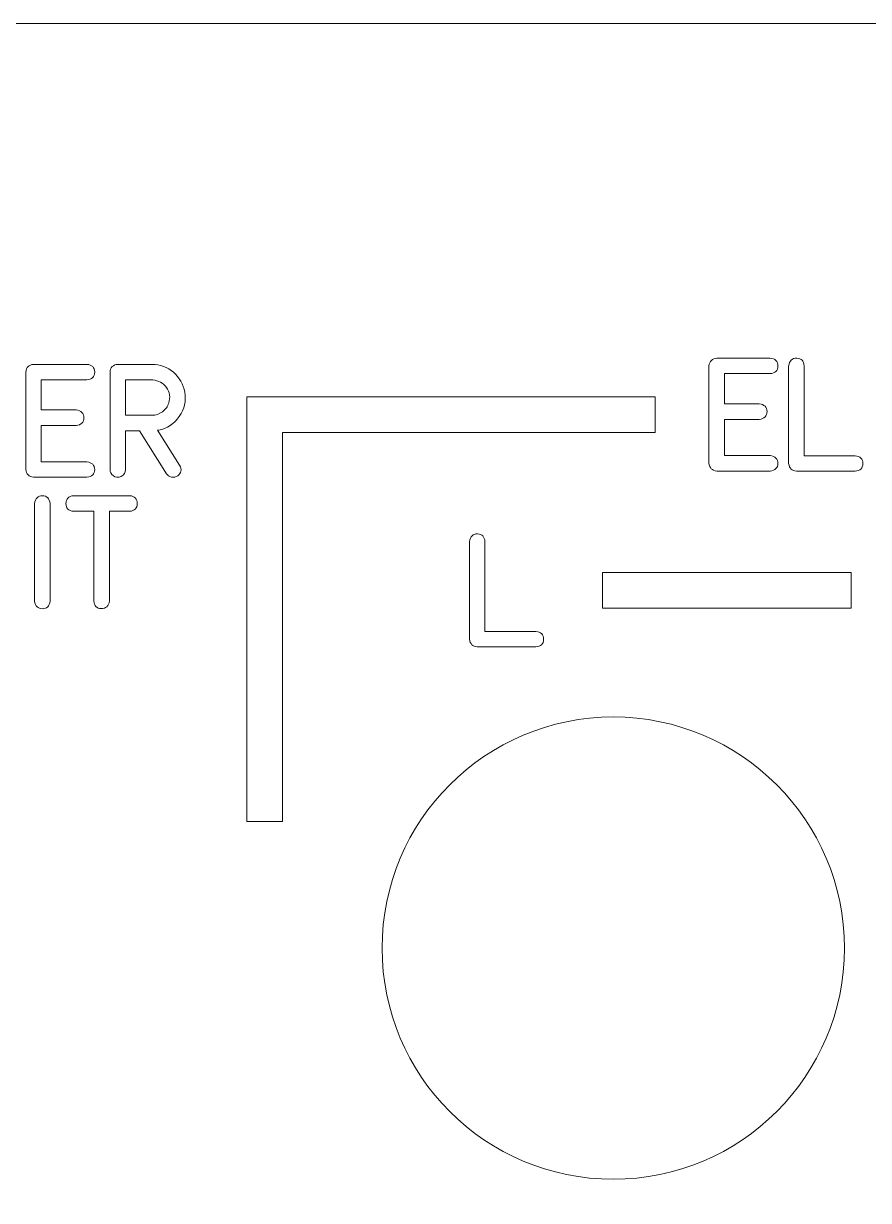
# Model space of a CAD drawing. Header units: millimetres. Extents: x -72 to 72, y -123 to 123.
# Drawn here: x 7.42 to 31.18, y 89.93 to 123.03 of the extents above; entities that cross this region are included whole.
import ezdxf

# ---------------------------------------------------------------- set-up
doc = ezdxf.new("R2010")
doc.units = ezdxf.units.MM
doc.header["$MEASUREMENT"] = 0
doc.layers.add('Layer 1', color=7, linetype='Continuous')

msp = doc.modelspace()

# ---------------------------------------------------------------- linework, layer by layer
at = {"layer": 'Layer 1', "color": 240, "lineweight": 9}
msp.add_lwpolyline([(23.6947, 106.5863), (30.6947, 106.5863), (30.6947, 107.5863), (23.6947, 107.5863), (23.6947, 106.5863)], close=True, dxfattribs=at)
at = {"layer": 'Layer 1', "color": 250, "lineweight": 9}
msp.add_ellipse((24, 97.025), major_axis=(0, 6.5), ratio=1, dxfattribs=at)
at = {"layer": 'Layer 1', "lineweight": 9}
msp.add_open_spline([(70.725, 123.025), (70.725, 123.025), (-70.725, 123.025), (-70.725, 123.025), (-70.725, 123.025), (-71.1231, 123.0247), (-71.5047, 122.8663), (-71.786, 122.5847), (-71.786, 122.5847), (-72.0673, 122.303), (-72.2252, 121.923), (-72.225, 121.525), (-72.225, 121.525), (-72.225, 121.525), (-72.225, 117.0375), (-72.225, 117.0375), (-72.225, 117.0375), (-72.2247, 116.6394), (-72.0664, 116.2577), (-71.7847, 115.9764), (-71.7847, 115.9764), (-71.503, 115.6951), (-71.1231, 115.5372), (-70.725, 115.5375), (-70.725, 115.5375), (-70.725, 115.5375), (-68.2625, 115.5375), (-68.2625, 115.5375), (-68.2625, 115.5375), (-66.1189, 115.5375), (-64.1381, 114.3939), (-63.0663, 112.5375), (-63.0663, 112.5375), (-61.9945, 110.6811), (-61.9945, 108.3939), (-63.0663, 106.5375), (-63.0663, 106.5375), (-64.1381, 104.6811), (-66.1189, 103.5375), (-68.2625, 103.5375), (-68.2625, 103.5375), (-68.2625, 103.5375), (-70.725, 103.5375), (-70.725, 103.5375), (-70.725, 103.5375), (-71.1231, 103.5372), (-71.5047, 103.3788), (-71.786, 103.0972), (-71.786, 103.0972), (-72.0673, 102.8155), (-72.2252, 102.4355), (-72.225, 102.0375), (-72.225, 102.0375), (-72.225, 102.0375), (-72.225, 50.3625), (-72.225, 50.3625), (-72.225, 50.3625), (-72.2247, 49.9644), (-72.0664, 49.5827), (-71.7847, 49.3014), (-71.7847, 49.3014), (-71.503, 49.0201), (-71.1231, 48.8622), (-70.725, 48.8625), (-70.725, 48.8625), (-70.725, 48.8625), (-68.2625, 48.8625), (-68.2625, 48.8625), (-68.2625, 48.8625), (-66.1189, 48.8625), (-64.1381, 47.7189), (-63.0663, 45.8625), (-63.0663, 45.8625), (-61.9945, 44.0061), (-61.9945, 41.7189), (-63.0663, 39.8625), (-63.0663, 39.8625), (-64.1381, 38.0061), (-66.1189, 36.8625), (-68.2625, 36.8625), (-68.2625, 36.8625), (-68.2625, 36.8625), (-70.725, 36.8625), (-70.725, 36.8625), (-70.725, 36.8625), (-71.1231, 36.8622), (-71.5047, 36.7038), (-71.786, 36.4222), (-71.786, 36.4222), (-72.0673, 36.1405), (-72.2252, 35.7605), (-72.225, 35.3625), (-72.225, 35.3625), (-72.225, 35.3625), (-72.225, -35.3625), (-72.225, -35.3625), (-72.225, -35.3625), (-72.2247, -35.7606), (-72.0664, -36.1423), (-71.7847, -36.4236), (-71.7847, -36.4236), (-71.503, -36.7049), (-71.1231, -36.8628), (-70.725, -36.8625), (-70.725, -36.8625), (-70.725, -36.8625), (-68.2625, -36.8625), (-68.2625, -36.8625), (-68.2625, -36.8625), (-66.1189, -36.8625), (-64.1381, -38.0061), (-63.0663, -39.8625), (-63.0663, -39.8625), (-61.9945, -41.7189), (-61.9945, -44.0061), (-63.0663, -45.8625), (-63.0663, -45.8625), (-64.1381, -47.7189), (-66.1189, -48.8625), (-68.2625, -48.8625), (-68.2625, -48.8625), (-68.2625, -48.8625), (-70.725, -48.8625), (-70.725, -48.8625), (-70.725, -48.8625), (-71.1231, -48.8628), (-71.5047, -49.0212), (-71.786, -49.3028), (-71.786, -49.3028), (-72.0673, -49.5845), (-72.2252, -49.9645), (-72.225, -50.3625), (-72.225, -50.3625), (-72.225, -50.3625), (-72.225, -102.0375), (-72.225, -102.0375), (-72.225, -102.0375), (-72.2247, -102.4356), (-72.0664, -102.8173), (-71.7847, -103.0986), (-71.7847, -103.0986), (-71.503, -103.3799), (-71.1231, -103.5378), (-70.725, -103.5375), (-70.725, -103.5375), (-70.725, -103.5375), (-68.2625, -103.5375), (-68.2625, -103.5375), (-68.2625, -103.5375), (-66.1189, -103.5375), (-64.1381, -104.6811), (-63.0663, -106.5375), (-63.0663, -106.5375), (-61.9945, -108.3939), (-61.9945, -110.6811), (-63.0663, -112.5375), (-63.0663, -112.5375), (-64.1381, -114.3939), (-66.1189, -115.5375), (-68.2625, -115.5375), (-68.2625, -115.5375), (-68.2625, -115.5375), (-70.725, -115.5375), (-70.725, -115.5375), (-70.725, -115.5375), (-71.1231, -115.5378), (-71.5047, -115.6962), (-71.786, -115.9778), (-71.786, -115.9778), (-72.0673, -116.2595), (-72.2252, -116.6395), (-72.225, -117.0375), (-72.225, -117.0375), (-72.225, -117.0375), (-72.225, -121.525), (-72.225, -121.525), (-72.225, -121.525), (-72.2247, -121.9231), (-72.0664, -122.3048), (-71.7847, -122.5861), (-71.7847, -122.5861), (-71.503, -122.8674), (-71.1231, -123.0253), (-70.725, -123.025), (-70.725, -123.025), (-70.725, -123.025), (70.725, -123.025), (70.725, -123.025), (70.725, -123.025), (71.1231, -123.0248), (71.5048, -122.8664), (71.7861, -122.5847), (71.7861, -122.5847), (72.0674, -122.3031), (72.2253, -121.9231), (72.225, -121.525), (72.225, -121.525), (72.225, -121.525), (72.225, -117.0375), (72.225, -117.0375), (72.225, -117.0375), (72.2248, -116.6395), (72.0664, -116.2578), (71.7847, -115.9765), (71.7847, -115.9765), (71.5031, -115.6952), (71.1231, -115.5373), (70.725, -115.5375), (70.725, -115.5375), (70.725, -115.5375), (68.2625, -115.5375), (68.2625, -115.5375), (68.2625, -115.5375), (66.1189, -115.5375), (64.1382, -114.3939), (63.0664, -112.5375), (63.0664, -112.5375), (61.9946, -110.6811), (61.9946, -108.3939), (63.0664, -106.5375), (63.0664, -106.5375), (64.1382, -104.6811), (66.1189, -103.5375), (68.2625, -103.5375), (68.2625, -103.5375), (68.2625, -103.5375), (70.725, -103.5375), (70.725, -103.5375), (70.725, -103.5375), (71.1231, -103.5373), (71.5048, -103.3789), (71.7861, -103.0972), (71.7861, -103.0972), (72.0674, -102.8156), (72.2253, -102.4356), (72.225, -102.0375), (72.225, -102.0375), (72.225, -102.0375), (72.225, -50.3625), (72.225, -50.3625), (72.225, -50.3625), (72.2248, -49.9645), (72.0664, -49.5828), (71.7847, -49.3015), (71.7847, -49.3015), (71.5031, -49.0202), (71.1231, -48.8623), (70.725, -48.8625), (70.725, -48.8625), (70.725, -48.8625), (68.2625, -48.8625), (68.2625, -48.8625), (68.2625, -48.8625), (66.1189, -48.8625), (64.1382, -47.7189), (63.0664, -45.8625), (63.0664, -45.8625), (61.9946, -44.0061), (61.9946, -41.7189), (63.0664, -39.8625), (63.0664, -39.8625), (64.1382, -38.0061), (66.1189, -36.8625), (68.2625, -36.8625), (68.2625, -36.8625), (68.2625, -36.8625), (70.725, -36.8625), (70.725, -36.8625), (70.725, -36.8625), (71.1231, -36.8623), (71.5048, -36.7039), (71.7861, -36.4222), (71.7861, -36.4222), (72.0674, -36.1406), (72.2253, -35.7606), (72.225, -35.3625), (72.225, -35.3625), (72.225, -35.3625), (72.225, 35.3625), (72.225, 35.3625), (72.225, 35.3625), (72.2248, 35.7605), (72.0664, 36.1422), (71.7847, 36.4235), (71.7847, 36.4235), (71.5031, 36.7048), (71.1231, 36.8627), (70.725, 36.8625), (70.725, 36.8625), (70.725, 36.8625), (68.2625, 36.8625), (68.2625, 36.8625), (68.2625, 36.8625), (66.1189, 36.8625), (64.1382, 38.0061), (63.0664, 39.8625), (63.0664, 39.8625), (61.9946, 41.7189), (61.9946, 44.0061), (63.0664, 45.8625), (63.0664, 45.8625), (64.1382, 47.7189), (66.1189, 48.8625), (68.2625, 48.8625), (68.2625, 48.8625), (68.2625, 48.8625), (70.725, 48.8625), (70.725, 48.8625), (70.725, 48.8625), (71.1231, 48.8627), (71.5048, 49.0211), (71.7861, 49.3028), (71.7861, 49.3028), (72.0674, 49.5844), (72.2253, 49.9644), (72.225, 50.3625), (72.225, 50.3625), (72.225, 50.3625), (72.225, 102.0375), (72.225, 102.0375), (72.225, 102.0375), (72.2248, 102.4355), (72.0664, 102.8172), (71.7847, 103.0985), (71.7847, 103.0985), (71.5031, 103.3798), (71.1231, 103.5377), (70.725, 103.5375), (70.725, 103.5375), (70.725, 103.5375), (68.2625, 103.5375), (68.2625, 103.5375), (68.2625, 103.5375), (66.1189, 103.5375), (64.1382, 104.6811), (63.0664, 106.5375), (63.0664, 106.5375), (61.9946, 108.3939), (61.9946, 110.6811), (63.0664, 112.5375), (63.0664, 112.5375), (64.1382, 114.3939), (66.1189, 115.5375), (68.2625, 115.5375), (68.2625, 115.5375), (68.2625, 115.5375), (70.725, 115.5375), (70.725, 115.5375), (70.725, 115.5375), (71.1231, 115.5377), (71.5048, 115.6961), (71.7861, 115.9778), (71.7861, 115.9778), (72.0674, 116.2594), (72.2253, 116.6394), (72.225, 117.0375), (72.225, 117.0375), (72.225, 117.0375), (72.225, 121.525), (72.225, 121.525), (72.225, 121.525), (72.2248, 121.923), (72.0664, 122.3047), (71.7847, 122.586), (71.7847, 122.586), (71.5031, 122.8673), (71.1231, 123.0252), (70.725, 123.025)], degree=3, knots=[0, 0, 0, 0, 0.0107527, 0.0107527, 0.0107527, 0.0107527, 0.0215054, 0.0215054, 0.0215054, 0.0215054, 0.0322581, 0.0322581, 0.0322581, 0.0322581, 0.0430108, 0.0430108, 0.0430108, 0.0430108, 0.0537634, 0.0537634, 0.0537634, 0.0537634, 0.0645161, 0.0645161, 0.0645161, 0.0645161, 0.0752688, 0.0752688, 0.0752688, 0.0752688, 0.0860215, 0.0860215, 0.0860215, 0.0860215, 0.0967742, 0.0967742, 0.0967742, 0.0967742, 0.1075269, 0.1075269, 0.1075269, 0.1075269, 0.1182796, 0.1182796, 0.1182796, 0.1182796, 0.1290323, 0.1290323, 0.1290323, 0.1290323, 0.1397849, 0.1397849, 0.1397849, 0.1397849, 0.1505376, 0.1505376, 0.1505376, 0.1505376, 0.1612903, 0.1612903, 0.1612903, 0.1612903, 0.172043, 0.172043, 0.172043, 0.172043, 0.1827957, 0.1827957, 0.1827957, 0.1827957, 0.1935484, 0.1935484, 0.1935484, 0.1935484, 0.2043011, 0.2043011, 0.2043011, 0.2043011, 0.2150538, 0.2150538, 0.2150538, 0.2150538, 0.2258065, 0.2258065, 0.2258065, 0.2258065, 0.2365591, 0.2365591, 0.2365591, 0.2365591, 0.2473118, 0.2473118, 0.2473118, 0.2473118, 0.2580645, 0.2580645, 0.2580645, 0.2580645, 0.2688172, 0.2688172, 0.2688172, 0.2688172, 0.2795699, 0.2795699, 0.2795699, 0.2795699, 0.2903226, 0.2903226, 0.2903226, 0.2903226, 0.3010753, 0.3010753, 0.3010753, 0.3010753, 0.311828, 0.311828, 0.311828, 0.311828, 0.3225806, 0.3225806, 0.3225806, 0.3225806, 0.3333333, 0.3333333, 0.3333333, 0.3333333, 0.344086, 0.344086, 0.344086, 0.344086, 0.3548387, 0.3548387, 0.3548387, 0.3548387, 0.3655914, 0.3655914, 0.3655914, 0.3655914, 0.3763441, 0.3763441, 0.3763441, 0.3763441, 0.3870968, 0.3870968, 0.3870968, 0.3870968, 0.3978495, 0.3978495, 0.3978495, 0.3978495, 0.4086022, 0.4086022, 0.4086022, 0.4086022, 0.4193548, 0.4193548, 0.4193548, 0.4193548, 0.4301075, 0.4301075, 0.4301075, 0.4301075, 0.4408602, 0.4408602, 0.4408602, 0.4408602, 0.4516129, 0.4516129, 0.4516129, 0.4516129, 0.4623656, 0.4623656, 0.4623656, 0.4623656, 0.4731183, 0.4731183, 0.4731183, 0.4731183, 0.483871, 0.483871, 0.483871, 0.483871, 0.4946237, 0.4946237, 0.4946237, 0.4946237, 0.5053763, 0.5053763, 0.5053763, 0.5053763, 0.516129, 0.516129, 0.516129, 0.516129, 0.5268817, 0.5268817, 0.5268817, 0.5268817, 0.5376344, 0.5376344, 0.5376344, 0.5376344, 0.5483871, 0.5483871, 0.5483871, 0.5483871, 0.5591398, 0.5591398, 0.5591398, 0.5591398, 0.5698925, 0.5698925, 0.5698925, 0.5698925, 0.5806452, 0.5806452, 0.5806452, 0.5806452, 0.5913978, 0.5913978, 0.5913978, 0.5913978, 0.6021505, 0.6021505, 0.6021505, 0.6021505, 0.6129032, 0.6129032, 0.6129032, 0.6129032, 0.6236559, 0.6236559, 0.6236559, 0.6236559, 0.6344086, 0.6344086, 0.6344086, 0.6344086, 0.6451613, 0.6451613, 0.6451613, 0.6451613, 0.655914, 0.655914, 0.655914, 0.655914, 0.6666667, 0.6666667, 0.6666667, 0.6666667, 0.6774194, 0.6774194, 0.6774194, 0.6774194, 0.688172, 0.688172, 0.688172, 0.688172, 0.6989247, 0.6989247, 0.6989247, 0.6989247, 0.7096774, 0.7096774, 0.7096774, 0.7096774, 0.7204301, 0.7204301, 0.7204301, 0.7204301, 0.7311828, 0.7311828, 0.7311828, 0.7311828, 0.7419355, 0.7419355, 0.7419355, 0.7419355, 0.7526882, 0.7526882, 0.7526882, 0.7526882, 0.7634409, 0.7634409, 0.7634409, 0.7634409, 0.7741935, 0.7741935, 0.7741935, 0.7741935, 0.7849462, 0.7849462, 0.7849462, 0.7849462, 0.7956989, 0.7956989, 0.7956989, 0.7956989, 0.8064516, 0.8064516, 0.8064516, 0.8064516, 0.8172043, 0.8172043, 0.8172043, 0.8172043, 0.827957, 0.827957, 0.827957, 0.827957, 0.8387097, 0.8387097, 0.8387097, 0.8387097, 0.8494624, 0.8494624, 0.8494624, 0.8494624, 0.8602151, 0.8602151, 0.8602151, 0.8602151, 0.8709677, 0.8709677, 0.8709677, 0.8709677, 0.8817204, 0.8817204, 0.8817204, 0.8817204, 0.8924731, 0.8924731, 0.8924731, 0.8924731, 0.9032258, 0.9032258, 0.9032258, 0.9032258, 0.9139785, 0.9139785, 0.9139785, 0.9139785, 0.9247312, 0.9247312, 0.9247312, 0.9247312, 0.9354839, 0.9354839, 0.9354839, 0.9354839, 0.9462366, 0.9462366, 0.9462366, 0.9462366, 0.9569892, 0.9569892, 0.9569892, 0.9569892, 0.9677419, 0.9677419, 0.9677419, 0.9677419, 0.9784946, 0.9784946, 0.9784946, 0.9784946, 1, 1, 1, 1], dxfattribs=at)
at = {"layer": 'Layer 1', "color": 240, "lineweight": 9}
for points, knots in [([(28.4106, 113.1822), (28.4106, 113.1822), (27.1252, 113.1822), (27.1252, 113.1822), (27.1252, 113.1822), (27.1252, 113.1822), (27.1252, 112.3339), (27.1252, 112.3339), (27.1252, 112.3339), (27.1252, 112.3339), (28.1052, 112.3339), (28.1052, 112.3339), (28.1052, 112.3339), (28.2518, 112.3122), (28.3248, 112.2387), (28.3243, 112.1133), (28.3243, 112.1133), (28.3238, 111.9873), (28.2507, 111.9143), (28.1052, 111.8937), (28.1052, 111.8937), (28.1052, 111.8937), (27.1252, 111.8937), (27.1252, 111.8937), (27.1252, 111.8937), (27.1252, 111.8937), (27.1252, 110.875), (27.1252, 110.875), (27.1252, 110.875), (27.1252, 110.875), (28.4106, 110.875), (28.4106, 110.875), (28.4106, 110.875), (28.5561, 110.8533), (28.6291, 110.7808), (28.6291, 110.6565), (28.6291, 110.6565), (28.6291, 110.5326), (28.5561, 110.4601), (28.4106, 110.4395), (28.4106, 110.4395), (28.4106, 110.4395), (26.9098, 110.4395), (26.9098, 110.4395), (26.9098, 110.4395), (26.7807, 110.4559), (26.7072, 110.5295), (26.6897, 110.6596), (26.6897, 110.6596), (26.6897, 110.6596), (26.6897, 113.3975), (26.6897, 113.3975), (26.6897, 113.3975), (26.7093, 113.5341), (26.7828, 113.606), (26.9098, 113.6145), (26.9098, 113.6145), (26.9098, 113.6145), (28.4106, 113.6145), (28.4106, 113.6145), (28.4106, 113.6145), (28.5561, 113.6034), (28.6291, 113.5304), (28.6286, 113.3965), (28.6286, 113.3965), (28.628, 113.2626), (28.555, 113.1912), (28.4106, 113.1822)], [0, 0, 0, 0, 0.0555556, 0.0555556, 0.0555556, 0.0555556, 0.1111111, 0.1111111, 0.1111111, 0.1111111, 0.1666667, 0.1666667, 0.1666667, 0.1666667, 0.2222222, 0.2222222, 0.2222222, 0.2222222, 0.2777778, 0.2777778, 0.2777778, 0.2777778, 0.3333333, 0.3333333, 0.3333333, 0.3333333, 0.3888889, 0.3888889, 0.3888889, 0.3888889, 0.4444444, 0.4444444, 0.4444444, 0.4444444, 0.5, 0.5, 0.5, 0.5, 0.5555556, 0.5555556, 0.5555556, 0.5555556, 0.6111111, 0.6111111, 0.6111111, 0.6111111, 0.6666667, 0.6666667, 0.6666667, 0.6666667, 0.7222222, 0.7222222, 0.7222222, 0.7222222, 0.7777778, 0.7777778, 0.7777778, 0.7777778, 0.8333333, 0.8333333, 0.8333333, 0.8333333, 0.8888889, 0.8888889, 0.8888889, 0.8888889, 1, 1, 1, 1]), ([(29.1529, 110.4379), (29.0259, 110.4464), (28.9524, 110.5178), (28.9328, 110.6533), (28.9328, 110.6533), (28.9328, 110.6533), (28.9328, 113.3944), (28.9328, 113.3944), (28.9328, 113.3944), (28.9545, 113.5431), (29.0302, 113.6161), (29.1593, 113.614), (29.1593, 113.614), (29.2884, 113.6113), (29.3588, 113.5378), (29.3699, 113.3944), (29.3699, 113.3944), (29.3699, 113.3944), (29.3699, 110.8708), (29.3699, 110.8708), (29.3699, 110.8708), (29.3699, 110.8708), (30.8008, 110.8718), (30.8008, 110.8718), (30.8008, 110.8718), (30.9479, 110.8554), (31.0204, 110.7813), (31.0188, 110.6496), (31.0188, 110.6496), (31.0172, 110.5178), (30.9442, 110.4474), (30.7992, 110.4379), (30.7992, 110.4379), (30.7992, 110.4379), (29.1529, 110.4379), (29.1529, 110.4379)], [0, 0, 0, 0, 0.1, 0.1, 0.1, 0.1, 0.2, 0.2, 0.2, 0.2, 0.3, 0.3, 0.3, 0.3, 0.4, 0.4, 0.4, 0.4, 0.5, 0.5, 0.5, 0.5, 0.6, 0.6, 0.6, 0.6, 0.7, 0.7, 0.7, 0.7, 0.8, 0.8, 0.8, 0.8, 1, 1, 1, 1]), ([(9.2011, 113.0076), (9.2011, 113.0076), (7.9157, 113.0076), (7.9157, 113.0076), (7.9157, 113.0076), (7.9157, 113.0076), (7.9157, 112.1593), (7.9157, 112.1593), (7.9157, 112.1593), (7.9157, 112.1593), (8.8957, 112.1593), (8.8957, 112.1593), (8.8957, 112.1593), (9.0423, 112.1376), (9.1153, 112.0641), (9.1148, 111.9387), (9.1148, 111.9387), (9.1143, 111.8127), (9.0412, 111.7397), (8.8957, 111.7191), (8.8957, 111.7191), (8.8957, 111.7191), (7.9157, 111.7191), (7.9157, 111.7191), (7.9157, 111.7191), (7.9157, 111.7191), (7.9157, 110.7004), (7.9157, 110.7004), (7.9157, 110.7004), (7.9157, 110.7004), (9.2011, 110.7004), (9.2011, 110.7004), (9.2011, 110.7004), (9.3466, 110.6787), (9.4196, 110.6062), (9.4196, 110.4819), (9.4196, 110.4819), (9.4196, 110.358), (9.3466, 110.2855), (9.2011, 110.2649), (9.2011, 110.2649), (9.2011, 110.2649), (7.7003, 110.2649), (7.7003, 110.2649), (7.7003, 110.2649), (7.5712, 110.2813), (7.4977, 110.3549), (7.4802, 110.485), (7.4802, 110.485), (7.4802, 110.485), (7.4802, 113.2229), (7.4802, 113.2229), (7.4802, 113.2229), (7.4998, 113.3595), (7.5733, 113.4314), (7.7003, 113.4399), (7.7003, 113.4399), (7.7003, 113.4399), (9.2011, 113.4399), (9.2011, 113.4399), (9.2011, 113.4399), (9.3466, 113.4288), (9.4196, 113.3558), (9.4191, 113.2219), (9.4191, 113.2219), (9.4185, 113.088), (9.3455, 113.0166), (9.2011, 113.0076)], [0, 0, 0, 0, 0.0555556, 0.0555556, 0.0555556, 0.0555556, 0.1111111, 0.1111111, 0.1111111, 0.1111111, 0.1666667, 0.1666667, 0.1666667, 0.1666667, 0.2222222, 0.2222222, 0.2222222, 0.2222222, 0.2777778, 0.2777778, 0.2777778, 0.2777778, 0.3333333, 0.3333333, 0.3333333, 0.3333333, 0.3888889, 0.3888889, 0.3888889, 0.3888889, 0.4444444, 0.4444444, 0.4444444, 0.4444444, 0.5, 0.5, 0.5, 0.5, 0.5555556, 0.5555556, 0.5555556, 0.5555556, 0.6111111, 0.6111111, 0.6111111, 0.6111111, 0.6666667, 0.6666667, 0.6666667, 0.6666667, 0.7222222, 0.7222222, 0.7222222, 0.7222222, 0.7777778, 0.7777778, 0.7777778, 0.7777778, 0.8333333, 0.8333333, 0.8333333, 0.8333333, 0.8888889, 0.8888889, 0.8888889, 0.8888889, 1, 1, 1, 1]), ([(11.8082, 110.6015), (11.8744, 110.4845), (11.8558, 110.3866), (11.7527, 110.3067), (11.7527, 110.3067), (11.7029, 110.2718), (11.6458, 110.2596), (11.5812, 110.2713), (11.5812, 110.2713), (11.5166, 110.2824), (11.4696, 110.3146), (11.4394, 110.367), (11.4394, 110.367), (11.4394, 110.367), (10.6753, 111.5751), (10.6753, 111.5751), (10.6753, 111.5751), (10.6753, 111.5751), (10.2874, 111.5751), (10.2874, 111.5751), (10.2874, 111.5751), (10.2874, 111.5751), (10.2874, 110.4834), (10.2874, 110.4834), (10.2874, 110.4834), (10.2874, 110.3935), (10.2466, 110.3289), (10.1652, 110.2887), (10.1652, 110.2887), (10.0831, 110.249), (10.0069, 110.2564), (9.9355, 110.3115), (9.9355, 110.3115), (9.8789, 110.3538), (9.8503, 110.411), (9.8503, 110.4834), (9.8503, 110.4834), (9.8503, 110.4834), (9.8503, 113.2229), (9.8503, 113.2229), (9.8503, 113.2229), (9.8503, 113.2827), (9.8715, 113.3341), (9.9133, 113.3764), (9.9133, 113.3764), (9.9551, 113.4187), (10.0064, 113.4399), (10.0673, 113.4399), (10.0673, 113.4399), (10.0673, 113.4399), (11.0298, 113.4399), (11.0298, 113.4399), (11.0298, 113.4399), (11.2616, 113.4399), (11.4627, 113.3663), (11.6331, 113.2192), (11.6331, 113.2192), (11.8035, 113.0716), (11.9098, 112.8848), (11.9511, 112.6583), (11.9511, 112.6583), (11.9945, 112.4154), (11.9432, 112.1884), (11.7966, 111.9773), (11.7966, 111.9773), (11.6505, 111.7656), (11.4563, 111.6376), (11.2145, 111.5921), (11.2145, 111.5921), (11.2145, 111.5921), (11.1849, 111.5873), (11.1849, 111.5873), (11.1849, 111.5873), (11.1849, 111.5873), (11.8082, 110.6015), (11.8082, 110.6015)], [0, 0, 0, 0, 0.05, 0.05, 0.05, 0.05, 0.1, 0.1, 0.1, 0.1, 0.15, 0.15, 0.15, 0.15, 0.2, 0.2, 0.2, 0.2, 0.25, 0.25, 0.25, 0.25, 0.3, 0.3, 0.3, 0.3, 0.35, 0.35, 0.35, 0.35, 0.4, 0.4, 0.4, 0.4, 0.45, 0.45, 0.45, 0.45, 0.5, 0.5, 0.5, 0.5, 0.55, 0.55, 0.55, 0.55, 0.6, 0.6, 0.6, 0.6, 0.65, 0.65, 0.65, 0.65, 0.7, 0.7, 0.7, 0.7, 0.75, 0.75, 0.75, 0.75, 0.8, 0.8, 0.8, 0.8, 0.85, 0.85, 0.85, 0.85, 0.9, 0.9, 0.9, 0.9, 1, 1, 1, 1]), ([(11.0298, 112.0106), (11.1356, 112.0106), (11.233, 112.0424), (11.3224, 112.1069), (11.3224, 112.1069), (11.4119, 112.171), (11.4717, 112.2546), (11.5029, 112.3578), (11.5029, 112.3578), (11.5516, 112.517), (11.5293, 112.661), (11.4362, 112.7896), (11.4362, 112.7896), (11.3431, 112.9181), (11.215, 112.9891), (11.052, 113.0028), (11.052, 113.0028), (11.052, 113.0028), (10.2874, 113.0028), (10.2874, 113.0028), (10.2874, 113.0028), (10.2874, 113.0028), (10.2874, 112.0106), (10.2874, 112.0106), (10.2874, 112.0106), (10.2874, 112.0106), (11.0298, 112.0106), (11.0298, 112.0106)], [0, 0, 0, 0, 0.125, 0.125, 0.125, 0.125, 0.25, 0.25, 0.25, 0.25, 0.375, 0.375, 0.375, 0.375, 0.5, 0.5, 0.5, 0.5, 0.625, 0.625, 0.625, 0.625, 0.75, 0.75, 0.75, 0.75, 1, 1, 1, 1]), ([(13.7, 111.5249), (13.7, 111.5249), (13.7, 100.5863), (13.7, 100.5863), (13.7, 100.5863), (13.7, 100.5863), (14.7, 100.5863), (14.7, 100.5863), (14.7, 100.5863), (14.7, 100.5863), (14.7, 111.5249), (14.7, 111.5249), (14.7, 111.5249), (14.7, 111.5249), (25.175, 111.5249), (25.175, 111.5249), (25.175, 111.5249), (25.175, 111.5249), (25.175, 112.5249), (25.175, 112.5249), (25.175, 112.5249), (25.175, 112.5249), (14.7, 112.5249), (14.7, 112.5249), (14.7, 112.5249), (14.7, 112.5249), (13.7, 112.5249), (13.7, 112.5249), (13.7, 112.5249), (13.7, 112.5249), (13.7, 111.5249), (13.7, 111.5249)], [0, 0, 0, 0, 0.1111111, 0.1111111, 0.1111111, 0.1111111, 0.2222222, 0.2222222, 0.2222222, 0.2222222, 0.3333333, 0.3333333, 0.3333333, 0.3333333, 0.4444444, 0.4444444, 0.4444444, 0.4444444, 0.5555556, 0.5555556, 0.5555556, 0.5555556, 0.6666667, 0.6666667, 0.6666667, 0.6666667, 0.7777778, 0.7777778, 0.7777778, 0.7777778, 1, 1, 1, 1]), ([(8.1697, 106.7857), (8.1469, 106.6402), (8.0734, 106.5677), (7.949, 106.5682), (7.949, 106.5682), (7.8241, 106.5687), (7.7511, 106.6412), (7.7294, 106.7857), (7.7294, 106.7857), (7.7294, 106.7857), (7.7294, 109.5268), (7.7294, 109.5268), (7.7294, 109.5268), (7.7511, 109.6723), (7.8241, 109.7458), (7.949, 109.7464), (7.949, 109.7464), (8.0734, 109.7469), (8.1469, 109.6733), (8.1697, 109.5268), (8.1697, 109.5268), (8.1697, 109.5268), (8.1697, 106.7857), (8.1697, 106.7857)], [0, 0, 0, 0, 0.1428571, 0.1428571, 0.1428571, 0.1428571, 0.2857143, 0.2857143, 0.2857143, 0.2857143, 0.4285714, 0.4285714, 0.4285714, 0.4285714, 0.5714286, 0.5714286, 0.5714286, 0.5714286, 0.7142857, 0.7142857, 0.7142857, 0.7142857, 1, 1, 1, 1]), ([(9.3957, 106.7889), (9.3957, 106.7889), (9.3957, 109.3098), (9.3957, 109.3098), (9.3957, 109.3098), (9.3957, 109.3098), (8.8269, 109.3098), (8.8269, 109.3098), (8.8269, 109.3098), (8.6824, 109.3209), (8.6099, 109.3939), (8.6104, 109.5273), (8.6104, 109.5273), (8.611, 109.6612), (8.6835, 109.7347), (8.8269, 109.7469), (8.8269, 109.7469), (8.8269, 109.7469), (10.4006, 109.7469), (10.4006, 109.7469), (10.4006, 109.7469), (10.5429, 109.7358), (10.6149, 109.6622), (10.6154, 109.5273), (10.6154, 109.5273), (10.616, 109.3929), (10.544, 109.3199), (10.4006, 109.3098), (10.4006, 109.3098), (10.4006, 109.3098), (9.8333, 109.3098), (9.8333, 109.3098), (9.8333, 109.3098), (9.8333, 109.3098), (9.8333, 106.7889), (9.8333, 106.7889), (9.8333, 106.7889), (9.8095, 106.6423), (9.7333, 106.5698), (9.6042, 106.5719), (9.6042, 106.5719), (9.4756, 106.574), (9.4063, 106.6465), (9.3957, 106.7889)], [0, 0, 0, 0, 0.0833333, 0.0833333, 0.0833333, 0.0833333, 0.1666667, 0.1666667, 0.1666667, 0.1666667, 0.25, 0.25, 0.25, 0.25, 0.3333333, 0.3333333, 0.3333333, 0.3333333, 0.4166667, 0.4166667, 0.4166667, 0.4166667, 0.5, 0.5, 0.5, 0.5, 0.5833333, 0.5833333, 0.5833333, 0.5833333, 0.6666667, 0.6666667, 0.6666667, 0.6666667, 0.75, 0.75, 0.75, 0.75, 0.8333333, 0.8333333, 0.8333333, 0.8333333, 1, 1, 1, 1]), ([(20.1764, 105.4972), (20.0494, 105.5057), (19.9759, 105.5771), (19.9563, 105.7126), (19.9563, 105.7126), (19.9563, 105.7126), (19.9563, 108.4537), (19.9563, 108.4537), (19.9563, 108.4537), (19.978, 108.6024), (20.0537, 108.6754), (20.1828, 108.6733), (20.1828, 108.6733), (20.3119, 108.6706), (20.3823, 108.5971), (20.3934, 108.4537), (20.3934, 108.4537), (20.3934, 108.4537), (20.3934, 105.9301), (20.3934, 105.9301), (20.3934, 105.9301), (20.3934, 105.9301), (21.8243, 105.9311), (21.8243, 105.9311), (21.8243, 105.9311), (21.9714, 105.9147), (22.0439, 105.8406), (22.0423, 105.7089), (22.0423, 105.7089), (22.0407, 105.5771), (21.9677, 105.5067), (21.8227, 105.4972), (21.8227, 105.4972), (21.8227, 105.4972), (20.1764, 105.4972), (20.1764, 105.4972)], [0, 0, 0, 0, 0.1, 0.1, 0.1, 0.1, 0.2, 0.2, 0.2, 0.2, 0.3, 0.3, 0.3, 0.3, 0.4, 0.4, 0.4, 0.4, 0.5, 0.5, 0.5, 0.5, 0.6, 0.6, 0.6, 0.6, 0.7, 0.7, 0.7, 0.7, 0.8, 0.8, 0.8, 0.8, 1, 1, 1, 1])]:
    msp.add_open_spline(points, degree=3, knots=knots, dxfattribs=at)

doc.saveas('drawing.dxf')
